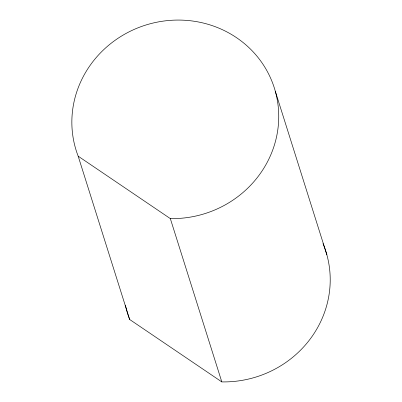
<?xml version="1.0" encoding="UTF-8"?>
<svg xmlns="http://www.w3.org/2000/svg" width="402" height="402" viewBox="0 0 402 402"><rect width="100%" height="100%" fill="white"/><g stroke="black" fill="none" stroke-linecap="round" stroke-linejoin="round"><path stroke-width="0.6" d="M170.327 218.603A103.892 98.807 -17.5 0 0 278.36 108.058A103.892 98.807 -17.5 0 0 152.891 23.08A103.892 98.807 -17.5 0 0 78.174 156.187L170.327 218.603L221.814 381.9A103.892 98.807 -17.5 0 0 322.992 243.542M78.174 156.187L129.66 319.484L221.814 381.9M275.385 91.53L326.871 254.828M129.66 319.484A103.892 98.807 -17.5 0 1 125.404 305.163"/></g></svg>
